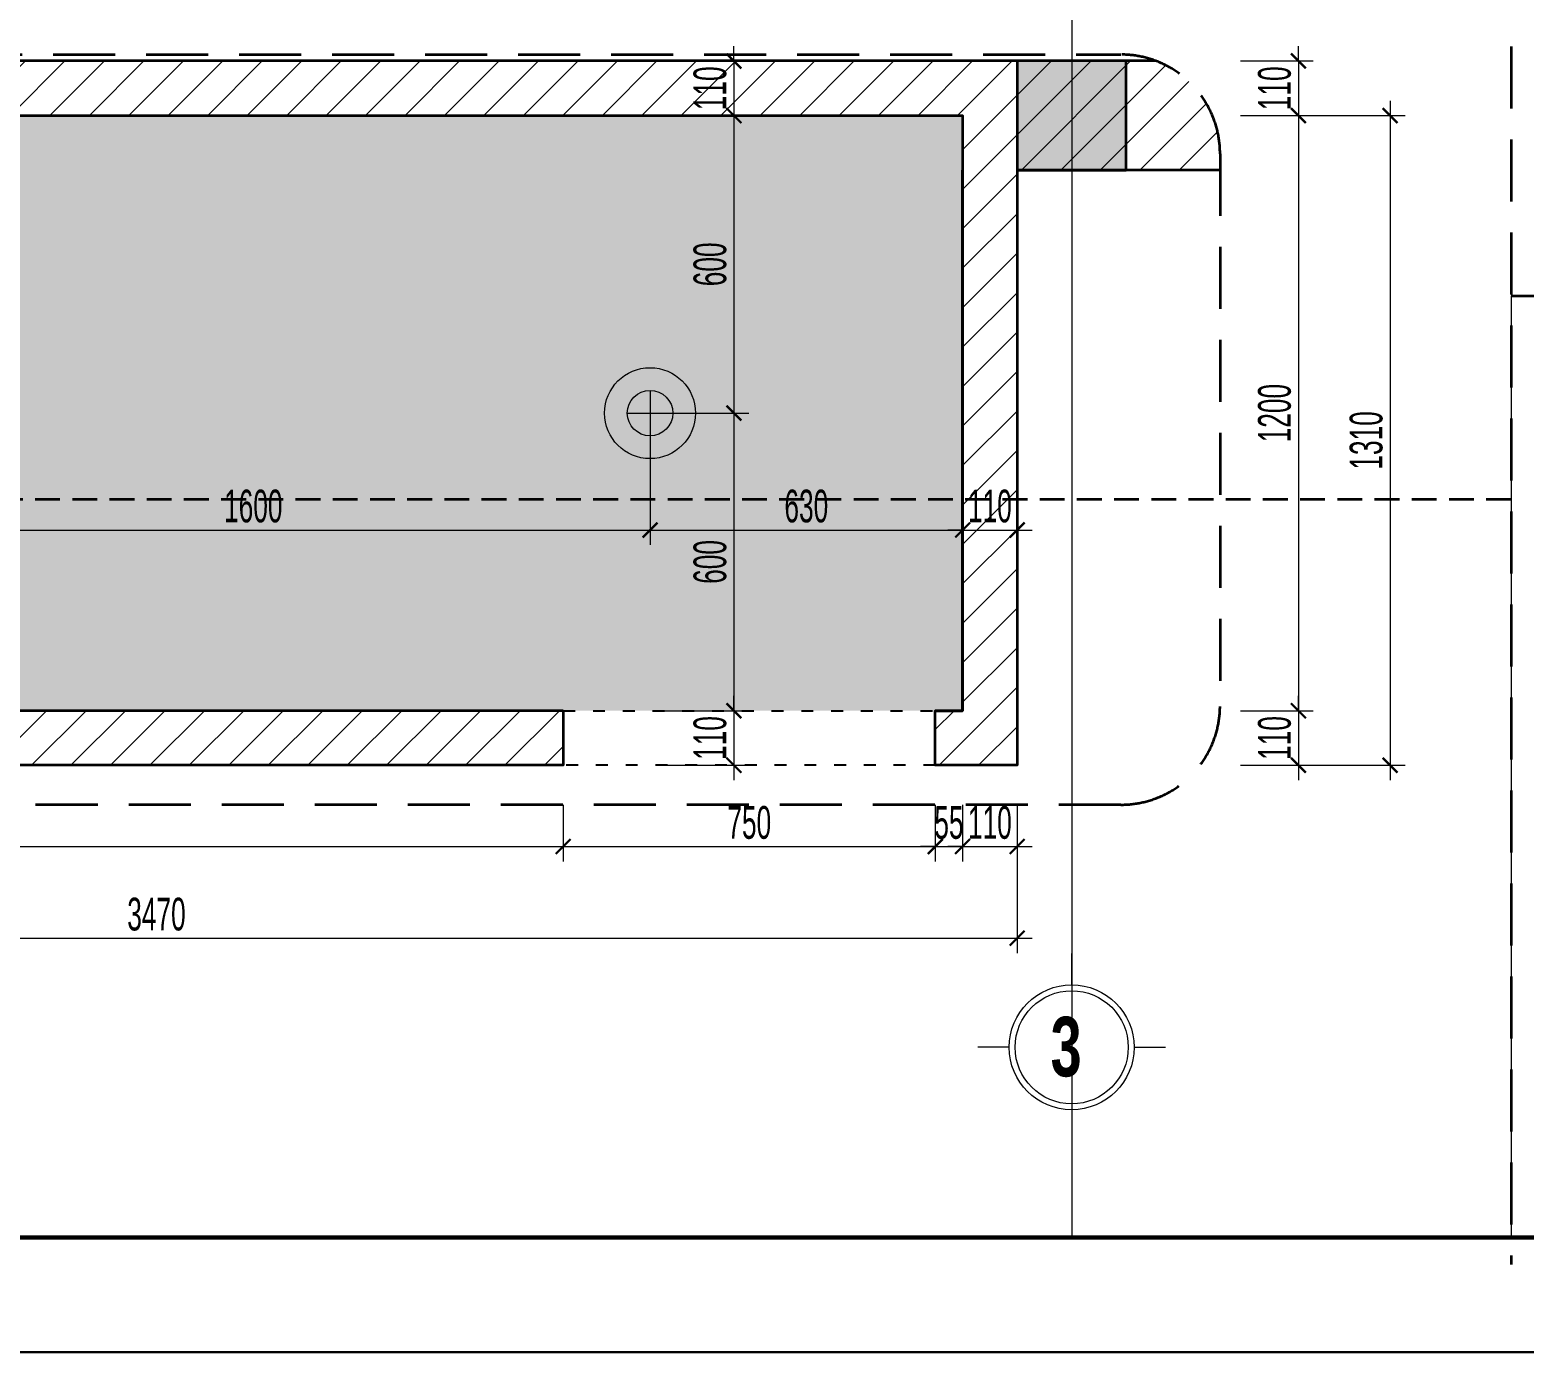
# Model space of a CAD drawing. Header units: millimetres. Extents: x 1336014 to 2939047, y -333549 to -60566.
# Drawn here: x 1374141 to 1377153, y -208848 to -206182 of the extents above; entities that cross this region are included whole.
import ezdxf

# ---------------------------------------------------------------- set-up
doc = ezdxf.new("R2010")
doc.units = ezdxf.units.MM
doc.header["$MEASUREMENT"] = 0
for name, pattern in [('$1$HIDDEN', [0.375, 0.25, -0.125]), ('ACAD_ISO03W100', [30, 12, -18]), ('CENTER2', [1.125, 0.75, -0.125, 0.125, -0.125]), ('HIDDEN', [0.375, 0.25, -0.125])]:
    doc.linetypes.add(name, pattern=pattern)
for name, color, linetype, lineweight in [('01.Cut', 255, 'Continuous', 35), ('05.Text', 253, 'Continuous', 18), ('06.betong', 2, 'Continuous', 35), ('07.Noi that', 169, 'Continuous', 5), ('08.Dim', 156, 'Continuous', 15), ('09.Hatch', 250, 'Continuous', 5), ('10.truc', 250, 'CENTER2', 20), ('11.Khung bo', 32, 'Continuous', 50), ('12.Khung', 36, 'Continuous', 25), ('CCA - TUONG', 7, 'Continuous', 35), ('Thay', 253, 'Continuous', 9)]:
    doc.layers.add(name, color=color, linetype=linetype, lineweight=lineweight)
doc.layers.add('Tpl_Bound', color=1, linetype='Continuous', plot=False)
doc.layers.add('truc1', color=250, linetype='ACAD_ISO03W100')
doc.styles.add('AVANTHB', font='')
doc.styles.add('TT5_Text Dim', font='hoatbif.shx', dxfattribs={"width": 0.6})
doc.styles.get('AVANTHB').set_extended_font_data('.VnAvantH', bold=True)
doc.dimstyles.new('TT5_Dim 1-30', dxfattribs={"dimscale": 30, "dimtxt": 2.2, "dimasz": 1, "dimexe": 1, "dimexo": 0, "dimgap": 0.5, "dimtad": 1, "dimdec": 0, "dimzin": 0, "dimdsep": 46, "dimtxsty": 'TT5_Text Dim', "dimblk": 'ARCHTICK', "dimcen": 0, "dimdle": 1, "dimclrd": 256, "dimclre": 256, "dimclrt": 1, "dimadec": 0, "dimazin": 0, "dimtfac": 0.015, "dimtdec": 0, "dimtix": 1, "dimtmove": 2, "dimatfit": 3, "dimfxl": 1, "dimtolj": 1, "dimtzin": 0, "dimlwd": -1, "dimlwe": -1, "dimarcsym": 1})

# ---------------------------------------------------------------- blocks, each defined once
blk = doc.blocks.new('100')
at = {"layer": '11.Khung bo', "const_width": 26.7}
blk.add_lwpolyline([(1860913, -945239.8), (1860913, -916940.1), (1896062.6, -916940.1), (1896062.6, -945239.8)], close=True, dxfattribs=at)
blk.add_lwpolyline([(1860913, -945239.8), (1860913, -916940.1), (1896062.6, -916940.1), (1896062.6, -945239.8)], close=True, dxfattribs=at)
blk.add_lwpolyline([(1860913, -945239.8), (1860913, -916940.1), (1896062.6, -916940.1), (1896062.6, -945239.8)], close=True, dxfattribs=at)
at = {"layer": '12.Khung'}
blk.add_lwpolyline([(1901579.2, -945939.8), (1901579.2, -916240.1), (1859579.6, -916240.1), (1859579.6, -945939.8)], close=True, dxfattribs=at)
blk.add_lwpolyline([(1901579.2, -945939.8), (1901579.2, -916240.1), (1859579.6, -916240.1), (1859579.6, -945939.8)], close=True, dxfattribs=at)
blk.add_lwpolyline([(1901579.2, -945939.8), (1901579.2, -916240.1), (1859579.6, -916240.1), (1859579.6, -945939.8)], close=True, dxfattribs=at)
blk = doc.blocks.new('DFGFH')
h = blk.add_hatch(color=256)
h.dxf.hatch_style = 1
h.paths.add_polyline_path([(15438.1, 12136.8), (15658.1, 12136.8), (15658.1, 12356.8), (15438.1, 12356.8)])
blk.add_lwpolyline([(15438.1, 12136.8), (15658.1, 12136.8), (15658.1, 12356.8), (15438.1, 12356.8)], close=True)
blk = doc.blocks.new('_ARCHTICK')
at = {"const_width": 0.15}
blk.add_lwpolyline([(-0.5, -0.5), (0.5, 0.5)], dxfattribs=at)
blk = doc.blocks.new('*D1404')
at = {"layer": '08.Dim', "transparency": 16777216}
for p, q in [((1372770.9, -207744.7), (1372770.9, -207858.9)), ((1375215.9, -207744.7), (1375215.9, -207858.9)), ((1372740.9, -207828.9), (1375245.9, -207828.9))]:
    blk.add_line(p, q, dxfattribs=at)
at = {"layer": 'Defpoints', "color": 0, "transparency": 16777216}
for p in [(1372770.9, -207744.7), (1375215.9, -207744.7), (1375215.9, -207828.9)]:
    blk.add_point(p, dxfattribs=at)
at = {"layer": '08.Dim', "transparency": 16777216, "xscale": 30, "yscale": 30, "zscale": 30, "rotation": 180}
blk.add_blockref('_ARCHTICK', (1372770.9, -207828.9), dxfattribs=at)
at = {"layer": '08.Dim', "transparency": 16777216, "xscale": 30, "yscale": 30, "zscale": 30}
blk.add_blockref('_ARCHTICK', (1375215.9, -207828.9), dxfattribs=at)
at = {"layer": '08.Dim', "color": 1, "transparency": 16777216, "insert": (1373993.4, -207780.9), "char_height": 66, "attachment_point": 5, "style": 'TT5_Text Dim'}
blk.add_mtext('\\A1;2445', dxfattribs=at)
blk = doc.blocks.new('*D1405')
at = {"layer": '08.Dim', "transparency": 16777216}
for p, q in [((1375215.9, -207744.7), (1375215.9, -207858.9)), ((1375965.9, -207744.7), (1375965.9, -207858.9)), ((1375185.9, -207828.9), (1375995.9, -207828.9))]:
    blk.add_line(p, q, dxfattribs=at)
at = {"layer": 'Defpoints', "color": 0, "transparency": 16777216}
for p in [(1375215.9, -207744.7), (1375965.9, -207744.7), (1375965.9, -207828.9)]:
    blk.add_point(p, dxfattribs=at)
at = {"layer": '08.Dim', "transparency": 16777216, "xscale": 30, "yscale": 30, "zscale": 30, "rotation": 180}
blk.add_blockref('_ARCHTICK', (1375215.9, -207828.9), dxfattribs=at)
at = {"layer": '08.Dim', "transparency": 16777216, "xscale": 30, "yscale": 30, "zscale": 30}
blk.add_blockref('_ARCHTICK', (1375965.9, -207828.9), dxfattribs=at)
at = {"layer": '08.Dim', "color": 1, "transparency": 16777216, "insert": (1375590.9, -207780.9), "char_height": 66, "attachment_point": 5, "style": 'TT5_Text Dim'}
blk.add_mtext('\\A1;750', dxfattribs=at)
blk = doc.blocks.new('*D1406')
at = {"layer": '08.Dim', "transparency": 16777216}
for p, q in [((1375965.9, -207744.7), (1375965.9, -207858.9)), ((1376020.9, -207744.7), (1376020.9, -207858.9)), ((1375965.9, -207828.9), (1375935.9, -207828.9)), ((1375965.9, -207828.9), (1376020.9, -207828.9)), ((1376020.9, -207828.9), (1376050.9, -207828.9))]:
    blk.add_line(p, q, dxfattribs=at)
at = {"layer": 'Defpoints', "color": 0, "transparency": 16777216}
for p in [(1375965.9, -207744.7), (1376020.9, -207744.7), (1376020.9, -207828.9)]:
    blk.add_point(p, dxfattribs=at)
at = {"layer": '08.Dim', "transparency": 16777216, "xscale": 30, "yscale": 30, "zscale": 30}
blk.add_blockref('_ARCHTICK', (1375965.9, -207828.9), dxfattribs=at)
at = {"layer": '08.Dim', "transparency": 16777216, "xscale": 30, "yscale": 30, "zscale": 30, "rotation": 180}
blk.add_blockref('_ARCHTICK', (1376020.9, -207828.9), dxfattribs=at)
at = {"layer": '08.Dim', "color": 1, "transparency": 16777216, "insert": (1375993.4, -207780.9), "char_height": 66, "attachment_point": 5, "style": 'TT5_Text Dim'}
blk.add_mtext('\\A1;55', dxfattribs=at)
blk = doc.blocks.new('*D1407')
at = {"layer": '08.Dim', "transparency": 16777216}
for p, q in [((1376020.9, -207744.7), (1376020.9, -207858.9)), ((1376130.9, -207744.7), (1376130.9, -207858.9)), ((1376020.9, -207828.9), (1375990.9, -207828.9)), ((1376020.9, -207828.9), (1376130.9, -207828.9)), ((1376130.9, -207828.9), (1376160.9, -207828.9))]:
    blk.add_line(p, q, dxfattribs=at)
at = {"layer": 'Defpoints', "color": 0, "transparency": 16777216}
for p in [(1376020.9, -207744.7), (1376130.9, -207744.7), (1376130.9, -207828.9)]:
    blk.add_point(p, dxfattribs=at)
at = {"layer": '08.Dim', "transparency": 16777216, "xscale": 30, "yscale": 30, "zscale": 30}
blk.add_blockref('_ARCHTICK', (1376020.9, -207828.9), dxfattribs=at)
at = {"layer": '08.Dim', "transparency": 16777216, "xscale": 30, "yscale": 30, "zscale": 30, "rotation": 180}
blk.add_blockref('_ARCHTICK', (1376130.9, -207828.9), dxfattribs=at)
at = {"layer": '08.Dim', "color": 1, "transparency": 16777216, "insert": (1376075.9, -207780.9), "char_height": 66, "attachment_point": 5, "style": 'TT5_Text Dim'}
blk.add_mtext('\\A1;110', dxfattribs=at)
blk = doc.blocks.new('*D1408')
at = {"layer": '08.Dim', "transparency": 16777216}
for p, q in [((1372660.9, -207744.7), (1372660.9, -208043.7)), ((1376130.9, -207744.7), (1376130.9, -208043.7)), ((1372630.9, -208013.7), (1376160.9, -208013.7))]:
    blk.add_line(p, q, dxfattribs=at)
at = {"layer": 'Defpoints', "color": 0, "transparency": 16777216}
for p in [(1372660.9, -207744.7), (1376130.9, -207744.7), (1376130.9, -208013.7)]:
    blk.add_point(p, dxfattribs=at)
at = {"layer": '08.Dim', "transparency": 16777216, "xscale": 30, "yscale": 30, "zscale": 30, "rotation": 180}
blk.add_blockref('_ARCHTICK', (1372660.9, -208013.7), dxfattribs=at)
at = {"layer": '08.Dim', "transparency": 16777216, "xscale": 30, "yscale": 30, "zscale": 30}
blk.add_blockref('_ARCHTICK', (1376130.9, -208013.7), dxfattribs=at)
at = {"layer": '08.Dim', "color": 1, "transparency": 16777216, "insert": (1374395.9, -207965.7), "char_height": 66, "attachment_point": 5, "style": 'TT5_Text Dim'}
blk.add_mtext('\\A1;3470', dxfattribs=at)
blk = doc.blocks.new('*D1409')
at = {"layer": '08.Dim', "transparency": 16777216}
for p, q in [((1376697.9, -206245.2), (1376697.9, -206215.2)), ((1376581.4, -206245.2), (1376727.9, -206245.2)), ((1376697.9, -206245.2), (1376697.9, -206355.2)), ((1376581.4, -206355.2), (1376727.9, -206355.2)), ((1376697.9, -206355.2), (1376697.9, -206385.2))]:
    blk.add_line(p, q, dxfattribs=at)
at = {"layer": 'Defpoints', "color": 0, "transparency": 16777216}
for p in [(1376581.4, -206245.2), (1376581.4, -206355.2), (1376697.9, -206355.2)]:
    blk.add_point(p, dxfattribs=at)
at = {"layer": '08.Dim', "transparency": 16777216, "xscale": 30, "yscale": 30, "zscale": 30}
for p, rotation in [((1376697.9, -206245.2), 270), ((1376697.9, -206355.2), 90)]:
    blk.add_blockref('_ARCHTICK', p, dxfattribs=dict(at, rotation=rotation))
at = {"layer": '08.Dim', "color": 1, "transparency": 16777216, "insert": (1376649.9, -206300.2), "char_height": 66, "attachment_point": 5, "rotation": 90, "style": 'TT5_Text Dim'}
blk.add_mtext('\\A1;110', dxfattribs=at)
blk = doc.blocks.new('*D1410')
at = {"layer": '08.Dim', "transparency": 16777216}
for p, q in [((1376697.9, -206325.2), (1376697.9, -207585.2)), ((1376581.4, -206355.2), (1376727.9, -206355.2)), ((1376581.4, -207555.2), (1376727.9, -207555.2))]:
    blk.add_line(p, q, dxfattribs=at)
at = {"layer": 'Defpoints', "color": 0, "transparency": 16777216}
for p in [(1376581.4, -206355.2), (1376581.4, -207555.2), (1376697.9, -207555.2)]:
    blk.add_point(p, dxfattribs=at)
at = {"layer": '08.Dim', "transparency": 16777216, "xscale": 30, "yscale": 30, "zscale": 30}
for p, rotation in [((1376697.9, -206355.2), 90), ((1376697.9, -207555.2), 270)]:
    blk.add_blockref('_ARCHTICK', p, dxfattribs=dict(at, rotation=rotation))
at = {"layer": '08.Dim', "color": 1, "transparency": 16777216, "insert": (1376649.9, -206955.2), "char_height": 66, "attachment_point": 5, "rotation": 90, "style": 'TT5_Text Dim'}
blk.add_mtext('\\A1;1200', dxfattribs=at)
blk = doc.blocks.new('*D1411')
at = {"layer": '08.Dim', "transparency": 16777216}
for p, q in [((1376697.9, -207555.2), (1376697.9, -207525.2)), ((1376581.4, -207555.2), (1376727.9, -207555.2)), ((1376697.9, -207555.2), (1376697.9, -207665.2)), ((1376581.4, -207665.2), (1376727.9, -207665.2)), ((1376697.9, -207665.2), (1376697.9, -207695.2))]:
    blk.add_line(p, q, dxfattribs=at)
at = {"layer": 'Defpoints', "color": 0, "transparency": 16777216}
for p in [(1376581.4, -207555.2), (1376581.4, -207665.2), (1376697.9, -207665.2)]:
    blk.add_point(p, dxfattribs=at)
at = {"layer": '08.Dim', "transparency": 16777216, "xscale": 30, "yscale": 30, "zscale": 30}
for p, rotation in [((1376697.9, -207555.2), 270), ((1376697.9, -207665.2), 90)]:
    blk.add_blockref('_ARCHTICK', p, dxfattribs=dict(at, rotation=rotation))
at = {"layer": '08.Dim', "color": 1, "transparency": 16777216, "insert": (1376649.9, -207610.2), "char_height": 66, "attachment_point": 5, "rotation": 90, "style": 'TT5_Text Dim'}
blk.add_mtext('\\A1;110', dxfattribs=at)
blk = doc.blocks.new('*D1412')
at = {"layer": '08.Dim', "transparency": 16777216}
for p, q in [((1376882.7, -206325.2), (1376882.7, -207695.2)), ((1376581.4, -206355.2), (1376912.7, -206355.2)), ((1376581.4, -207665.2), (1376912.7, -207665.2))]:
    blk.add_line(p, q, dxfattribs=at)
at = {"layer": 'Defpoints', "color": 0, "transparency": 16777216}
for p in [(1376581.4, -206355.2), (1376581.4, -207665.2), (1376882.7, -207665.2)]:
    blk.add_point(p, dxfattribs=at)
at = {"layer": '08.Dim', "transparency": 16777216, "xscale": 30, "yscale": 30, "zscale": 30}
for p, rotation in [((1376882.7, -206355.2), 90), ((1376882.7, -207665.2), 270)]:
    blk.add_blockref('_ARCHTICK', p, dxfattribs=dict(at, rotation=rotation))
at = {"layer": '08.Dim', "color": 1, "transparency": 16777216, "insert": (1376834.7, -207010.2), "char_height": 66, "attachment_point": 5, "rotation": 90, "style": 'TT5_Text Dim'}
blk.add_mtext('\\A1;1310', dxfattribs=at)
blk = doc.blocks.new('dfgdgdggdg')
at = {"color": 147}
for p, q in [((0, 55), (0, -55)), ((-55, 0), (55, 0))]:
    blk.add_line(p, q, dxfattribs=at)
blk.add_circle((0, 0), 110)
blk.add_circle((0, 0), 55, dxfattribs=at)
blk = doc.blocks.new('*D1453')
at = {"layer": '08.Dim', "transparency": 16777216}
for p, q in [((1373791.4, -206955.2), (1373791.4, -207220.9)), ((1375390.9, -206955.2), (1375390.9, -207220.9)), ((1373761.4, -207190.9), (1375420.9, -207190.9))]:
    blk.add_line(p, q, dxfattribs=at)
at = {"layer": 'Defpoints', "color": 0, "transparency": 16777216}
for p in [(1373791.4, -206955.2), (1375390.9, -206955.2), (1375390.9, -207190.9)]:
    blk.add_point(p, dxfattribs=at)
at = {"layer": '08.Dim', "transparency": 16777216, "xscale": 30, "yscale": 30, "zscale": 30, "rotation": 180}
blk.add_blockref('_ARCHTICK', (1373791.4, -207190.9), dxfattribs=at)
at = {"layer": '08.Dim', "transparency": 16777216, "xscale": 30, "yscale": 30, "zscale": 30}
blk.add_blockref('_ARCHTICK', (1375390.9, -207190.9), dxfattribs=at)
at = {"layer": '08.Dim', "color": 1, "transparency": 16777216, "insert": (1374591.1, -207142.9), "char_height": 66, "attachment_point": 5, "style": 'TT5_Text Dim'}
blk.add_mtext('\\A1;1600', dxfattribs=at)
blk = doc.blocks.new('*D1454')
at = {"layer": '08.Dim', "transparency": 16777216}
for p, q in [((1375390.9, -206955.2), (1375390.9, -207220.9)), ((1376020.9, -206955.2), (1376020.9, -207220.9)), ((1375360.9, -207190.9), (1376050.9, -207190.9))]:
    blk.add_line(p, q, dxfattribs=at)
at = {"layer": 'Defpoints', "color": 0, "transparency": 16777216}
for p in [(1375390.9, -206955.2), (1376020.9, -206955.2), (1376020.9, -207190.9)]:
    blk.add_point(p, dxfattribs=at)
at = {"layer": '08.Dim', "transparency": 16777216, "xscale": 30, "yscale": 30, "zscale": 30, "rotation": 180}
blk.add_blockref('_ARCHTICK', (1375390.9, -207190.9), dxfattribs=at)
at = {"layer": '08.Dim', "transparency": 16777216, "xscale": 30, "yscale": 30, "zscale": 30}
blk.add_blockref('_ARCHTICK', (1376020.9, -207190.9), dxfattribs=at)
at = {"layer": '08.Dim', "color": 1, "transparency": 16777216, "insert": (1375705.9, -207142.9), "char_height": 66, "attachment_point": 5, "style": 'TT5_Text Dim'}
blk.add_mtext('\\A1;630', dxfattribs=at)
blk = doc.blocks.new('*D1455')
at = {"layer": '08.Dim', "transparency": 16777216}
for p, q in [((1376020.9, -206955.2), (1376020.9, -207220.9)), ((1376130.9, -206933.4), (1376130.9, -207220.9)), ((1376020.9, -207190.9), (1375990.9, -207190.9)), ((1376020.9, -207190.9), (1376130.9, -207190.9)), ((1376130.9, -207190.9), (1376160.9, -207190.9))]:
    blk.add_line(p, q, dxfattribs=at)
at = {"layer": 'Defpoints', "color": 0, "transparency": 16777216}
for p in [(1376020.9, -206955.2), (1376130.9, -206933.4), (1376130.9, -207190.9)]:
    blk.add_point(p, dxfattribs=at)
at = {"layer": '08.Dim', "transparency": 16777216, "xscale": 30, "yscale": 30, "zscale": 30}
blk.add_blockref('_ARCHTICK', (1376020.9, -207190.9), dxfattribs=at)
at = {"layer": '08.Dim', "transparency": 16777216, "xscale": 30, "yscale": 30, "zscale": 30, "rotation": 180}
blk.add_blockref('_ARCHTICK', (1376130.9, -207190.9), dxfattribs=at)
at = {"layer": '08.Dim', "color": 1, "transparency": 16777216, "insert": (1376075.9, -207142.9), "char_height": 66, "attachment_point": 5, "style": 'TT5_Text Dim'}
blk.add_mtext('\\A1;110', dxfattribs=at)
blk = doc.blocks.new('*D1413')
at = {"layer": '08.Dim', "transparency": 16777216}
for p, q in [((1375559.9, -206245.2), (1375559.9, -206215.2)), ((1375385.4, -206245.2), (1375589.9, -206245.2)), ((1375559.9, -206245.2), (1375559.9, -206355.2)), ((1375385.4, -206355.2), (1375589.9, -206355.2)), ((1375559.9, -206355.2), (1375559.9, -206385.2))]:
    blk.add_line(p, q, dxfattribs=at)
at = {"layer": 'Defpoints', "color": 0, "transparency": 16777216}
for p in [(1375385.4, -206245.2), (1375385.4, -206355.2), (1375559.9, -206355.2)]:
    blk.add_point(p, dxfattribs=at)
at = {"layer": '08.Dim', "transparency": 16777216, "xscale": 30, "yscale": 30, "zscale": 30}
for p, rotation in [((1375559.9, -206245.2), 270), ((1375559.9, -206355.2), 90)]:
    blk.add_blockref('_ARCHTICK', p, dxfattribs=dict(at, rotation=rotation))
at = {"layer": '08.Dim', "color": 1, "transparency": 16777216, "insert": (1375511.9, -206300.2), "char_height": 66, "attachment_point": 5, "rotation": 90, "style": 'TT5_Text Dim'}
blk.add_mtext('\\A1;110', dxfattribs=at)
blk = doc.blocks.new('*D1414')
at = {"layer": '08.Dim', "transparency": 16777216}
for p, q in [((1375559.9, -206325.2), (1375559.9, -206985.2)), ((1375385.4, -206355.2), (1375589.9, -206355.2)), ((1375390.9, -206955.2), (1375589.9, -206955.2))]:
    blk.add_line(p, q, dxfattribs=at)
at = {"layer": 'Defpoints', "color": 0, "transparency": 16777216}
for p in [(1375385.4, -206355.2), (1375390.9, -206955.2), (1375559.9, -206955.2)]:
    blk.add_point(p, dxfattribs=at)
at = {"layer": '08.Dim', "transparency": 16777216, "xscale": 30, "yscale": 30, "zscale": 30}
for p, rotation in [((1375559.9, -206355.2), 90), ((1375559.9, -206955.2), 270)]:
    blk.add_blockref('_ARCHTICK', p, dxfattribs=dict(at, rotation=rotation))
at = {"layer": '08.Dim', "color": 1, "transparency": 16777216, "insert": (1375511.9, -206655.2), "char_height": 66, "attachment_point": 5, "rotation": 90, "style": 'TT5_Text Dim'}
blk.add_mtext('\\A1;600', dxfattribs=at)
blk = doc.blocks.new('*D1426')
at = {"layer": '08.Dim', "transparency": 16777216}
for p, q in [((1375559.9, -206925.2), (1375559.9, -207585.2)), ((1375390.9, -206955.2), (1375589.9, -206955.2)), ((1375402.9, -207555.2), (1375589.9, -207555.2))]:
    blk.add_line(p, q, dxfattribs=at)
at = {"layer": 'Defpoints', "color": 0, "transparency": 16777216}
for p in [(1375390.9, -206955.2), (1375402.9, -207555.2), (1375559.9, -207555.2)]:
    blk.add_point(p, dxfattribs=at)
at = {"layer": '08.Dim', "transparency": 16777216, "xscale": 30, "yscale": 30, "zscale": 30}
for p, rotation in [((1375559.9, -206955.2), 90), ((1375559.9, -207555.2), 270)]:
    blk.add_blockref('_ARCHTICK', p, dxfattribs=dict(at, rotation=rotation))
at = {"layer": '08.Dim', "color": 1, "transparency": 16777216, "insert": (1375511.9, -207255.2), "char_height": 66, "attachment_point": 5, "rotation": 90, "style": 'TT5_Text Dim'}
blk.add_mtext('\\A1;600', dxfattribs=at)
blk = doc.blocks.new('*D1427')
at = {"layer": '08.Dim', "transparency": 16777216}
for p, q in [((1375559.9, -207555.2), (1375559.9, -207525.2)), ((1375402.9, -207555.2), (1375589.9, -207555.2)), ((1375559.9, -207555.2), (1375559.9, -207665.2)), ((1375408.9, -207665.2), (1375589.9, -207665.2)), ((1375559.9, -207665.2), (1375559.9, -207695.2))]:
    blk.add_line(p, q, dxfattribs=at)
at = {"layer": 'Defpoints', "color": 0, "transparency": 16777216}
for p in [(1375402.9, -207555.2), (1375408.9, -207665.2), (1375559.9, -207665.2)]:
    blk.add_point(p, dxfattribs=at)
at = {"layer": '08.Dim', "transparency": 16777216, "xscale": 30, "yscale": 30, "zscale": 30}
for p, rotation in [((1375559.9, -207555.2), 270), ((1375559.9, -207665.2), 90)]:
    blk.add_blockref('_ARCHTICK', p, dxfattribs=dict(at, rotation=rotation))
at = {"layer": '08.Dim', "color": 1, "transparency": 16777216, "insert": (1375511.9, -207610.2), "char_height": 66, "attachment_point": 5, "rotation": 90, "style": 'TT5_Text Dim'}
blk.add_mtext('\\A1;110', dxfattribs=at)
blk = doc.blocks.new('DANHTRUC')
for p, q in [((980383, -947347), (980383, -947137)), ((979963, -947767), (979753, -947767)), ((980803, -947767), (981013, -947767)), ((980383, -948187), (980383, -948397))]:
    blk.add_line(p, q)
for radius in [420, 380]:
    blk.add_circle((980383, -947767), radius)

msp = doc.modelspace()

# ---------------------------------------------------------------- hatches: boundary and pattern name
at = {"layer": '09.Hatch', "ltscale": 50}
h = msp.add_hatch(dxfattribs=at)
h.set_pattern_fill('TUONGXAY', color=256, scale=450, style=0)
h.set_pattern_definition([(45, (827123.883, -192986.075), (-39.7747564, 39.7747564), [])])
edge = h.paths.add_edge_path()
edge.add_line((1372299.9, -206432.2), (1372299.9, -206465.2))
edge.add_line((1372299.9, -206465.2), (1372660.9, -206465.2))
edge.add_line((1372660.9, -206465.2), (1372660.9, -207665.2))
edge.add_line((1372660.9, -207665.2), (1372770.9, -207665.2))
edge.add_line((1372770.9, -207665.2), (1375215.9, -207665.2))
edge.add_line((1375215.9, -207665.2), (1375215.9, -207555.2))
edge.add_line((1375215.9, -207555.2), (1372770.9, -207555.2))
edge.add_line((1372770.9, -207555.2), (1372770.9, -206355.2))
edge.add_line((1372770.9, -206355.2), (1376020.9, -206355.2))
edge.add_line((1376020.9, -206355.2), (1376020.9, -207555.2))
edge.add_line((1376020.9, -207555.2), (1375965.9, -207555.2))
edge.add_line((1375965.9, -207555.2), (1375965.9, -207665.2))
edge.add_line((1375965.9, -207665.2), (1376020.9, -207665.2))
edge.add_line((1376020.9, -207665.2), (1376130.9, -207665.2))
edge.add_line((1376130.9, -207665.2), (1376130.9, -206465.2))
edge.add_line((1376130.9, -206465.2), (1376539.9, -206465.2))
edge.add_line((1376539.9, -206465.2), (1376539.9, -206432.2))
edge.add_arc((1376339.9, -206432.2), 200, 0, 69.2281)
edge.add_line((1376410.8, -206245.2), (1372429, -206245.2))
edge.add_arc((1372499.9, -206432.2), 200, 110.7719, 180)
at = {"layer": '09.Hatch'}
h = msp.add_hatch(dxfattribs=at)
h.set_pattern_fill('DOTS', color=256, scale=300)
h.set_pattern_definition([(0, (-873.1, 22479.08), (9.375, 18.75), [0, -18.75])])
h.paths.add_polyline_path([(1376020.9, -206355.2), (1372770.9, -206355.2), (1372770.9, -207555.2), (1375215.9, -207555.2), (1375965.9, -207555.2), (1376020.9, -207555.2)])

# ---------------------------------------------------------------- linework, layer by layer
at = {"layer": '01.Cut', "color": 6, "linetype": '$1$HIDDEN', "ltscale": 500}
for points in [[(1377126.4, -199278.5), (1377126.4, -208671.6)], [(1377126.4, -206718.4), (1383238.9, -206718.4)]]:
    msp.add_lwpolyline(points, dxfattribs=at)
msp.add_lwpolyline([(1372499.9, -206232.2), (1376339.9, -206232.2, -0.414214), (1376539.9, -206432.2), (1376539.9, -207544.7, -0.414214), (1376339.9, -207744.7), (1372499.9, -207744.7, -0.414214), (1372299.9, -207544.7), (1372299.9, -206432.2, -0.414214)], format="xyb", close=True, dxfattribs=at)
at = {"layer": '01.Cut'}
for points in [[(1376410.8, -206245.2), (1372429, -206245.2)], [(1375215.9, -207555.2), (1372770.9, -207555.2), (1372770.9, -206355.2), (1376020.9, -206355.2), (1376020.9, -207555.2), (1375965.9, -207555.2)], [(1375215.9, -207555.2), (1375215.9, -207665.2), (1372770.9, -207665.2), (1372660.9, -207665.2), (1372660.9, -206465.2), (1372660.9, -206465.2)], [(1376130.9, -206465.2), (1376130.9, -207665.2), (1376020.9, -207665.2), (1376020.9, -207665.2), (1375965.9, -207665.2), (1375965.9, -207555.2), (1376020.9, -207555.2), (1376020.9, -206465.2)], [(1376539.9, -206465.2), (1376130.9, -206465.2)], [(1376020.9, -207665.2), (1375965.9, -207665.2)]]:
    msp.add_lwpolyline(points, dxfattribs=at)
at = {"layer": '07.Noi that', "linetype": 'HIDDEN'}
msp.add_line((1376130.9, -207065.2), (1376130.9, -206465.2), dxfattribs=at)
at = {"layer": '10.truc'}
msp.add_line((1376240.9, -199278.5), (1376240.9, -208617.4), dxfattribs=at)
at = {"layer": 'CCA - TUONG', "color": 1, "linetype": 'HIDDEN', "ltscale": 200}
msp.add_line((1377126.4, -207129.6), (1371639.5, -207129.6), dxfattribs=at)
at = {"layer": 'Thay'}
msp.add_lwpolyline([(1377126.4, -208617.4), (1379875.9, -208617.4), (1379875.9, -206718.4), (1377126.4, -206718.4)], close=True, dxfattribs=at)
at = {"layer": 'Tpl_Bound', "color": 1}
msp.add_lwpolyline([(1371199.5, -208848.4), (1371199.5, -199047.5), (1385059.4, -199047.5), (1385059.4, -208848.4)], close=True, dxfattribs=at)
at = {"layer": 'truc1', "ltscale": 2}
msp.add_lwpolyline([(1375215.9, -207555.2), (1375965.9, -207555.2), (1375965.9, -207665.2), (1375215.9, -207665.2)], close=True, dxfattribs=at)

# ---------------------------------------------------------------- block references
at = {"layer": '05.Text'}
for name, p, xscale, yscale, zscale in [('100', (757538.2, 103311.7), 0.33, 0.33, 0.33), ('DANHTRUC', (1082125.9, 76096.3), 0.3, 0.3, 0.3)]:
    msp.add_blockref(name, p, dxfattribs=dict(at, xscale=xscale, yscale=yscale, zscale=zscale))
at = {"layer": '06.betong'}
msp.add_blockref('DFGFH', (1360692.8, -218601.9), dxfattribs=at)
at = {"layer": '09.Hatch', "xscale": 0.8333333332557231, "yscale": 0.8333333332557231, "zscale": 0.8333333332557231}
msp.add_blockref('dfgdgdggdg', (1375390.9, -206955.2), dxfattribs=at)

# ---------------------------------------------------------------- texts
at = {"layer": '05.Text', "style": 'AVANTHB', "width": 0.7}
msp.add_text('3', height=120, dxfattribs=at).set_placement((1376198.4, -208292.3))

# ---------------------------------------------------------------- dimensions: what is measured, and where the dimension line sits
at = {"layer": '08.Dim'}
for base, p1, p2, picture, middle in [((1375559.9, -206355.2), (1375385.4, -206245.2), (1375385.4, -206355.2), '*D1413', (1375511.9, -206300.2)), ((1376697.9, -206355.2), (1376581.4, -206245.2), (1376581.4, -206355.2), '*D1409', (1376649.9, -206300.2)), ((1375559.9, -206955.2), (1375385.4, -206355.2), (1375390.9, -206955.2), '*D1414', (1375511.9, -206655.2)), ((1376697.9, -207555.2), (1376581.4, -206355.2), (1376581.4, -207555.2), '*D1410', (1376649.9, -206955.2)), ((1376882.7, -207665.2), (1376581.4, -206355.2), (1376581.4, -207665.2), '*D1412', (1376834.7, -207010.2)), ((1375559.9, -207555.2), (1375390.9, -206955.2), (1375402.9, -207555.2), '*D1426', (1375511.9, -207255.2)), ((1375559.9, -207665.2), (1375402.9, -207555.2), (1375408.9, -207665.2), '*D1427', (1375511.9, -207610.2)), ((1376697.9, -207665.2), (1376581.4, -207555.2), (1376581.4, -207665.2), '*D1411', (1376649.9, -207610.2))]:
    dim = msp.add_linear_dim(base=base, p1=p1, p2=p2, angle=90, dimstyle='TT5_Dim 1-30', dxfattribs=at)
    dim.commit()
    dim.dimension.update_dxf_attribs({"geometry": picture, "text_midpoint": middle})
for base, p1, p2, picture, middle in [((1375390.8994626, -207190.9200845), (1373791.3994626, -206955.1940698), (1375390.8994626, -206955.1940698), '*D1453', (1374591.1494626, -207142.9200845)), ((1376020.9, -207190.9), (1375390.9, -206955.2), (1376020.9, -206955.2), '*D1454', (1375705.9, -207142.9)), ((1376130.9, -207190.9), (1376020.9, -206955.2), (1376130.9, -206933.4), '*D1455', (1376075.9, -207142.9)), ((1375215.9, -207828.9), (1372770.9, -207744.7), (1375215.9, -207744.7), '*D1404', (1373993.4, -207780.9)), ((1375965.9, -207828.9), (1375215.9, -207744.7), (1375965.9, -207744.7), '*D1405', (1375590.9, -207780.9)), ((1376020.9, -207828.9), (1375965.9, -207744.7), (1376020.9, -207744.7), '*D1406', (1375993.4, -207780.9)), ((1376130.9, -207828.9), (1376020.9, -207744.7), (1376130.9, -207744.7), '*D1407', (1376075.9, -207780.9)), ((1376130.9, -208013.7), (1372660.9, -207744.7), (1376130.9, -207744.7), '*D1408', (1374395.9, -207965.7))]:
    dim = msp.add_linear_dim(base=base, p1=p1, p2=p2, dimstyle='TT5_Dim 1-30', dxfattribs=at)
    dim.commit()
    dim.dimension.update_dxf_attribs({"geometry": picture, "text_midpoint": middle})

doc.saveas('drawing.dxf')
